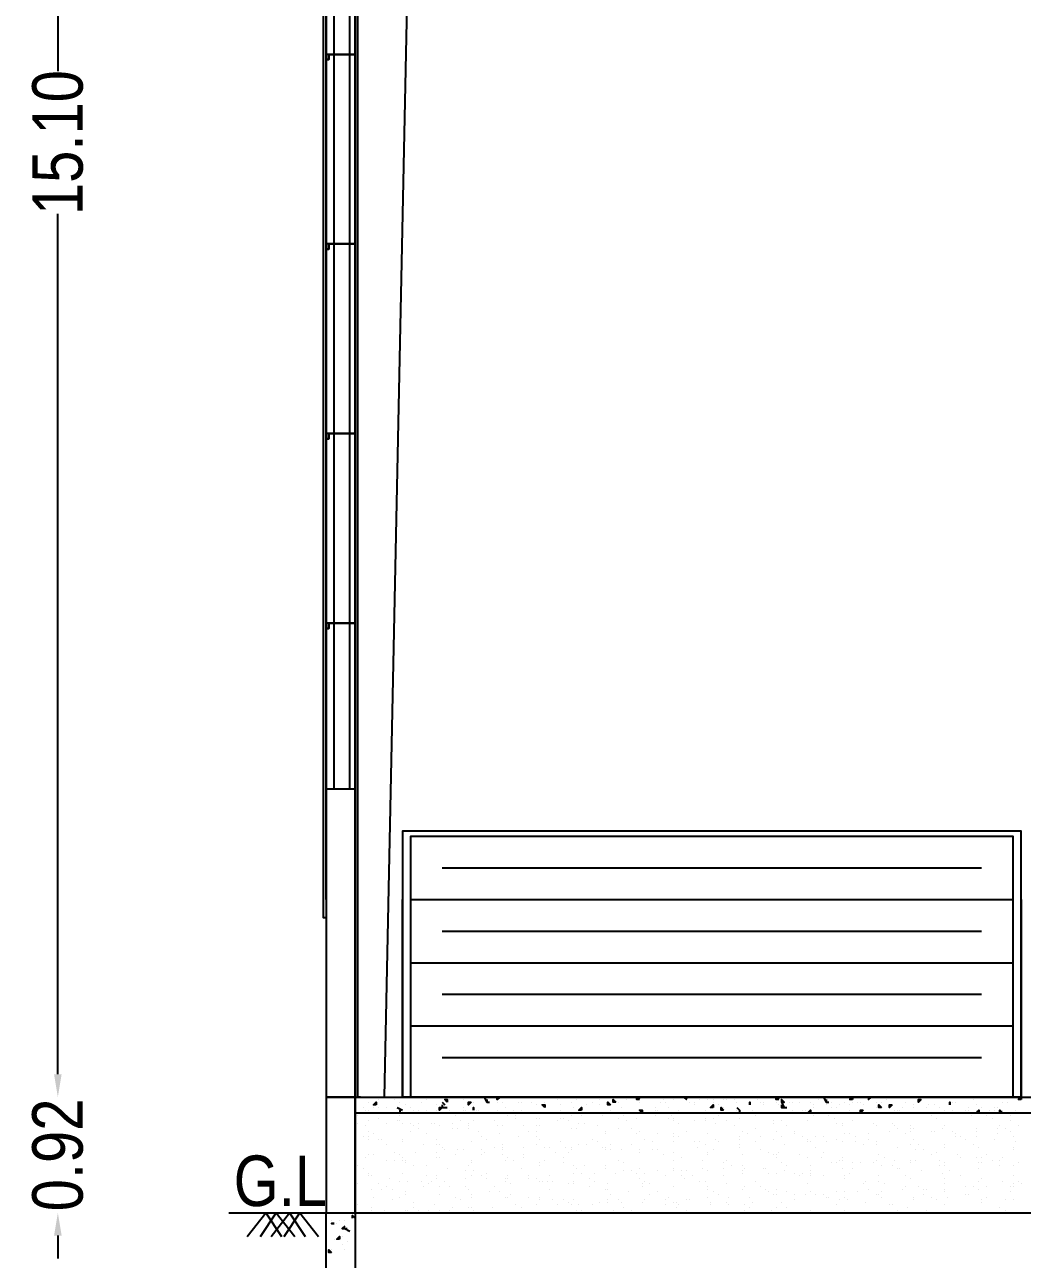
# Model space of a CAD drawing. Header units: metres. Extents: x -941 to 1333, y -28 to 1490.
# Drawn here: x 852.6 to 860.5, y 352.77 to 362.54 of the extents above; entities that cross this region are included whole.
import ezdxf

# ---------------------------------------------------------------- set-up
doc = ezdxf.new("R2010")
doc.units = ezdxf.units.M
doc.layers.add('BLK_1_HT_OF_BLDG', color=5, linetype='Continuous')
doc.layers.add('BLK_1_PLINTH_HEIGHT', color=7, linetype='Continuous')
doc.styles.add('style2A', font='swissc.ttf')
doc.dimstyles.get("Standard").update_dxf_attribs({"dimtxt": 0.4, "dimasz": 0.18, "dimexe": 0.18, "dimexo": 0.0625, "dimgap": 0, "dimtad": 0, "dimzin": 0, "dimdsep": 46, "dimtxsty": 'style2A', "dimcen": 0.09, "dimse1": 1, "dimse2": 1, "dimadec": 0, "dimazin": 0, "dimtfac": 1, "dimtofl": 0, "dimtmove": 0, "dimatfit": 3, "dimfxl": 0, "dimtolj": 1, "dimtzin": 0, "dimarcsym": 0})

# ---------------------------------------------------------------- blocks, each defined once
blk = doc.blocks.new('*D2')
at = {"layer": 'BLK_1_HT_OF_BLDG', "color": 0, "lineweight": -2}
for p, q in [((852.8625, 368.9762), (852.8625, 362.17)), ((852.8625, 354.2356), (852.8625, 361.0417))]:
    blk.add_line(p, q, dxfattribs=at)
at = {"layer": 'BLK_1_HT_OF_BLDG', "color": 0}
for points in [[(852.8325, 368.9762), (852.8925, 368.9762), (852.8625, 369.1562)], [(852.8325, 354.2356), (852.8925, 354.2356), (852.8625, 354.0556)]]:
    blk.add_solid(points, dxfattribs=at)
at = {"layer": 'Defpoints', "color": 0}
for p in [(864.1307, 369.1562), (852.8625, 354.0556), (864.1307, 354.0556)]:
    blk.add_point(p, dxfattribs=at)
at = {"layer": 'BLK_1_HT_OF_BLDG', "color": 0, "insert": (852.8625, 361.6059), "char_height": 0.4, "attachment_point": 5, "rotation": 90, "style": 'style2A'}
blk.add_mtext('\\A1;15.10', dxfattribs=at)
blk = doc.blocks.new('*D3')
at = {"layer": 'BLK_1_PLINTH_HEIGHT', "color": 0, "lineweight": -2}
for p, q in [((852.8625, 354.2356), (852.8625, 354.4156)), ((852.8625, 352.9591), (852.8625, 352.7791))]:
    blk.add_line(p, q, dxfattribs=at)
at = {"layer": 'BLK_1_PLINTH_HEIGHT', "color": 0}
for points in [[(852.8325, 354.2356), (852.8925, 354.2356), (852.8625, 354.0556)], [(852.8325, 352.9591), (852.8925, 352.9591), (852.8625, 353.1391)]]:
    blk.add_solid(points, dxfattribs=at)
at = {"layer": 'Defpoints', "color": 0}
for p in [(852.8625, 354.0556), (854.987, 354.0556), (854.987, 353.1391)]:
    blk.add_point(p, dxfattribs=at)
at = {"layer": 'BLK_1_PLINTH_HEIGHT', "color": 0, "insert": (852.8625, 353.5973), "char_height": 0.4, "attachment_point": 5, "rotation": 90, "style": 'style2A'}
blk.add_mtext('\\A1;0.92', dxfattribs=at)

msp = doc.modelspace()

# ---------------------------------------------------------------- linework, layer by layer
at = {"lineweight": 25}
for points in [[(854.98699, 368.78125), (854.98699, 354.05557), (873.27433, 354.05557), (873.27433, 368.78125)], [(854.98699, 355.4719), (854.96616, 355.4719), (854.96616, 368.15639)], [(854.98699, 355.6177), (854.98699, 368.15639)], [(855.04948, 356.49249), (855.04948, 368.13556)], [(855.17445, 356.49249), (855.17445, 368.13556)], [(855.23693, 354.05557), (855.25776, 354.05557), (855.23693, 354.05557), (855.23693, 368.15639)], [(855.73681, 368.15639), (855.44522, 354.05557)], [(855.00782, 362.30361), (855.2161, 362.30361), (854.98699, 362.30361)], [(854.98699, 362.26196), (855.00782, 362.26196)], [(855.00782, 362.30361), (855.2161, 362.30361)], [(855.00782, 362.26196), (855.00782, 362.26196)], [(855.00782, 362.26196), (855.00782, 362.26196)], [(855.00782, 362.26196), (855.00782, 362.26196)], [(855.00782, 362.26196), (855.00782, 362.26196)], [(855.2161, 362.34527), (855.2161, 362.34527)], [(855.2161, 362.34527), (855.2161, 362.34527)], [(855.2161, 362.34527), (855.2161, 362.34527)], [(855.2161, 362.34527), (855.2161, 362.34527)], [(855.2161, 362.34527), (855.2161, 362.30361)], [(855.2161, 362.34527), (855.2161, 362.34527)], [(855.00782, 360.80397), (855.2161, 360.80397), (854.98699, 360.80397)], [(855.00782, 360.80397), (855.2161, 360.80397)], [(855.2161, 360.84562), (855.2161, 360.84562)], [(855.2161, 360.84562), (855.2161, 360.84562)], [(855.2161, 360.84562), (855.2161, 360.84562)], [(855.2161, 360.84562), (855.2161, 360.84562)], [(855.2161, 360.84562), (855.2161, 360.80397)], [(855.2161, 360.84562), (855.2161, 360.84562)], [(854.98699, 360.76231), (855.00782, 360.76231)], [(855.00782, 360.76231), (855.00782, 360.76231)], [(855.00782, 360.76231), (855.00782, 360.76231)], [(855.00782, 360.76231), (855.00782, 360.76231)], [(855.00782, 360.76231), (855.00782, 360.76231)], [(855.2161, 359.34598), (855.2161, 359.34598)], [(855.2161, 359.34598), (855.2161, 359.34598)], [(855.2161, 359.34598), (855.2161, 359.34598)], [(855.2161, 359.34598), (855.2161, 359.34598)], [(855.2161, 359.34598), (855.2161, 359.30432)], [(855.2161, 359.34598), (855.2161, 359.34598)], [(855.00782, 359.30432), (855.2161, 359.30432), (854.98699, 359.30432)], [(854.98699, 359.26267), (855.00782, 359.26267)], [(855.00782, 359.30432), (855.2161, 359.30432)], [(855.00782, 359.26267), (855.00782, 359.26267)], [(855.00782, 359.26267), (855.00782, 359.26267)], [(855.00782, 359.26267), (855.00782, 359.26267)], [(855.00782, 359.26267), (855.00782, 359.26267)], [(855.00782, 357.80468), (855.2161, 357.80468), (854.98699, 357.80468)], [(854.98699, 357.76302), (855.00782, 357.76302)], [(855.00782, 357.80468), (855.2161, 357.80468)], [(855.00782, 357.76302), (855.00782, 357.76302)], [(855.00782, 357.76302), (855.00782, 357.76302)], [(855.00782, 357.76302), (855.00782, 357.76302)], [(855.00782, 357.76302), (855.00782, 357.76302)], [(855.2161, 357.84634), (855.2161, 357.84634)], [(855.2161, 357.84634), (855.2161, 357.84634)], [(855.2161, 357.84634), (855.2161, 357.84634)], [(855.2161, 357.84634), (855.2161, 357.84634)], [(855.2161, 357.84634), (855.2161, 357.80468)], [(855.2161, 357.84634), (855.2161, 357.84634)], [(854.98699, 356.49249), (855.2161, 356.49249)], [(860.48569, 354.05557), (860.48569, 356.15923), (855.59102, 356.15923), (855.59102, 354.05557)], [(860.4232, 354.11805), (860.4232, 356.11758), (855.6535, 356.11758), (855.6535, 354.11805)], [(855.90344, 355.86764), (860.17326, 355.86764)], [(860.48569, 355.6177), (860.48569, 354.05557), (855.59102, 354.05557), (855.59102, 355.6177)], [(855.6535, 355.6177), (860.4232, 355.6177)], [(860.4232, 355.6177), (860.4232, 355.6177)], [(855.90344, 355.36776), (860.17326, 355.36776)], [(855.6535, 355.11781), (860.4232, 355.11781)], [(855.90344, 354.86787), (860.17326, 354.86787)], [(855.6535, 354.61793), (860.4232, 354.61793)], [(855.6535, 354.51379), (855.6535, 354.05557)], [(860.4232, 354.05557), (860.4232, 354.51379)], [(855.90344, 354.36799), (860.17326, 354.36799)], [(854.98699, 354.05557), (854.98699, 353.13912)], [(855.2161, 354.05557), (855.2161, 353.13912)], [(855.42439, 354.05557), (855.42439, 354.05557)], [(855.44522, 354.05557), (855.44522, 354.05557)], [(856.2367, 354.05557), (856.25752, 354.01391), (856.27835, 354.01391)], [(856.27835, 354.05557), (856.27835, 354.05557)], [(856.48664, 354.05557), (856.50747, 354.05557)], [(856.50747, 354.05557), (856.50747, 354.05557)], [(856.59078, 354.05557), (856.61161, 354.05557)], [(856.59078, 354.05557), (856.59078, 354.05557)], [(856.69492, 354.05557), (856.69492, 354.05557)], [(857.3406, 354.05557), (857.3406, 354.05557)], [(857.44474, 354.05557), (857.44474, 354.05557)], [(857.54889, 354.05557), (857.54889, 354.05557)], [(857.59054, 354.05557), (857.59054, 354.05557)], [(857.81965, 354.05557), (857.81965, 354.05557)], [(858.8819, 354.05557), (858.8819, 354.05557)], [(858.92356, 354.05557), (858.94439, 354.01391), (858.96522, 354.01391)], [(859.27764, 354.05557), (859.27764, 354.03474), (859.29847, 354.05557)], [(859.4651, 354.05557), (859.4651, 354.05557)], [(859.65255, 354.05557), (859.65255, 354.05557)], [(860.06912, 354.05557), (860.06912, 354.05557)], [(860.17326, 354.05557), (860.17326, 354.05557)], [(855.27859, 353.97225), (855.27859, 353.97225)], [(855.32025, 354.01391), (855.32025, 354.01391)], [(855.3619, 353.97225), (855.3619, 353.97225)], [(855.40356, 354.03474), (855.40356, 354.03474)], [(855.40356, 353.97225), (855.40356, 353.97225)], [(855.46605, 353.97225), (855.46605, 353.97225)], [(855.52853, 354.03474), (855.52853, 354.03474)], [(855.54936, 353.97225), (855.59102, 353.95142)], [(855.54936, 353.97225), (855.54936, 353.97225)], [(855.57019, 354.01391), (855.57019, 354.01391)], [(855.57019, 353.97225), (855.57019, 353.97225)], [(855.61184, 353.99308), (855.61184, 353.99308)], [(855.6535, 353.97225), (855.6535, 353.97225)], [(855.73681, 354.01391), (855.73681, 354.01391)], [(855.77847, 354.03474), (855.77847, 354.03474)], [(855.86178, 353.99308), (855.86178, 353.99308)], [(855.90344, 354.01391), (855.92427, 353.99308)], [(855.90344, 353.99308), (855.90344, 353.97225), (855.9451, 353.97225)], [(855.92427, 354.03474), (855.92427, 354.03474)], [(855.9451, 354.01391), (855.9451, 354.01391)], [(855.96593, 354.03474), (855.96593, 354.03474)], [(856.07007, 354.03474), (856.07007, 354.03474)], [(856.07007, 353.97225), (856.07007, 353.97225)], [(856.15338, 354.01391), (856.15338, 354.01391)], [(856.25752, 354.03474), (856.25752, 354.01391)], [(856.34084, 354.01391), (856.34084, 354.01391)], [(856.38249, 354.01391), (856.38249, 354.01391)], [(856.40332, 353.97225), (856.40332, 353.97225)], [(856.50747, 354.01391), (856.50747, 354.01391)], [(856.52829, 354.01391), (856.52829, 354.01391)], [(856.61161, 354.01391), (856.61161, 354.01391)], [(856.65326, 353.99308), (856.65326, 353.99308)], [(856.71575, 354.01391), (856.71575, 354.01391)], [(856.81989, 354.03474), (856.81989, 354.03474)], [(856.84072, 353.99308), (856.84072, 353.99308)], [(856.92403, 354.01391), (856.92403, 354.01391)], [(856.94486, 353.97225), (856.94486, 353.97225)], [(856.96569, 354.03474), (856.96569, 354.03474)], [(857.049, 353.99308), (857.049, 353.99308)], [(857.09066, 354.01391), (857.09066, 354.01391)], [(857.15315, 354.03474), (857.15315, 354.03474)], [(857.15315, 353.99308), (857.15315, 353.99308)], [(857.29894, 354.01391), (857.29894, 354.01391)], [(857.31977, 353.97225), (857.31977, 353.97225)], [(857.36143, 354.03474), (857.36143, 354.03474)], [(857.46557, 354.01391), (857.46557, 354.01391)], [(857.59054, 353.97225), (857.59054, 353.97225)], [(857.6322, 354.01391), (857.6322, 354.01391)], [(857.65303, 354.03474), (857.65303, 354.03474)], [(857.67386, 354.01391), (857.67386, 354.01391)], [(857.69468, 353.97225), (857.69468, 353.97225)], [(857.73634, 354.03474), (857.73634, 354.03474)], [(857.84048, 354.03474), (857.84048, 354.03474)], [(857.86131, 354.01391), (857.86131, 354.01391)], [(857.90297, 354.01391), (857.90297, 354.01391)], [(857.90297, 353.99308), (857.90297, 353.99308)], [(857.94462, 354.03474), (857.94462, 354.03474)], [(858.00711, 354.03474), (858.00711, 354.03474)], [(858.04877, 354.03474), (858.04877, 354.03474)], [(858.04877, 354.01391), (858.04877, 354.01391)], [(858.09042, 353.99308), (858.09042, 353.99308)], [(858.13208, 354.03474), (858.13208, 354.03474)], [(858.13208, 353.97225), (858.13208, 353.97225)], [(858.15291, 354.03474), (858.15291, 354.03474)], [(858.21539, 354.03474), (858.21539, 354.03474)], [(858.23622, 354.01391), (858.23622, 354.01391)], [(858.23622, 354.01391), (858.23622, 354.01391)], [(858.23622, 353.97225), (858.25705, 353.95142), (858.25705, 353.9306)], [(858.34036, 354.01391), (858.34036, 354.01391)], [(858.34036, 353.99308), (858.34036, 353.99308)], [(858.40285, 354.03474), (858.40285, 354.03474)], [(858.42368, 354.01391), (858.42368, 354.01391)], [(858.44451, 354.01391), (858.44451, 354.01391)], [(858.44451, 353.99308), (858.44451, 353.99308)], [(858.54865, 354.03474), (858.54865, 354.03474)], [(858.54865, 354.01391), (858.54865, 354.01391)], [(858.56948, 353.99308), (858.56948, 353.99308)], [(858.59031, 354.01391), (858.61113, 354.01391), (858.59031, 354.03474), (858.59031, 354.01391), (858.61113, 353.97225)], [(858.59031, 353.99308), (858.59031, 353.97225), (858.63196, 353.97225)], [(858.61113, 354.01391), (858.61113, 354.01391)], [(858.65279, 354.01391), (858.65279, 354.01391)], [(858.67362, 354.01391), (858.67362, 354.01391)], [(858.7361, 354.01391), (858.7361, 354.01391)], [(858.81942, 354.01391), (858.81942, 354.01391)], [(858.84025, 353.99308), (858.84025, 353.99308)], [(858.84025, 353.97225), (858.84025, 353.97225)], [(858.8819, 354.03474), (858.8819, 354.03474)], [(858.94439, 354.03474), (858.94439, 354.01391)], [(858.94439, 353.99308), (858.94439, 353.99308)], [(858.98604, 354.01391), (858.98604, 354.01391)], [(858.98604, 353.97225), (858.98604, 353.97225)], [(859.0277, 353.97225), (859.0277, 353.97225)], [(859.04853, 353.99308), (859.04853, 353.99308)], [(859.09019, 354.01391), (859.09019, 354.01391)], [(859.13184, 353.99308), (859.13184, 353.99308)], [(859.15267, 354.01391), (859.15267, 354.01391)], [(859.19433, 354.01391), (859.19433, 354.01391)], [(859.21516, 354.01391), (859.21516, 354.01391)], [(859.23599, 353.99308), (859.23599, 353.99308)], [(859.34013, 354.01391), (859.34013, 354.01391)], [(859.34013, 353.97225), (859.34013, 353.97225)], [(859.38178, 354.01391), (859.38178, 354.01391)], [(859.42344, 354.03474), (859.42344, 354.03474)], [(859.44427, 353.97225), (859.44427, 353.97225)], [(859.54841, 353.97225), (859.54841, 353.97225)], [(859.56924, 354.01391), (859.56924, 354.01391)], [(859.63173, 353.99308), (859.63173, 353.99308)], [(859.63173, 353.97225), (859.63173, 353.97225)], [(859.73587, 353.97225), (859.73587, 353.97225)], [(859.7567, 353.99308), (859.7567, 353.99308)], [(859.7567, 353.99308), (859.7567, 353.99308)], [(859.79835, 353.99308), (859.79835, 353.99308)], [(859.84001, 353.97225), (859.84001, 353.97225)], [(859.92332, 354.01391), (859.92332, 354.01391)], [(859.94415, 354.01391), (859.94415, 354.01391)], [(859.96498, 354.01391), (859.96498, 354.01391)], [(860.06912, 353.97225), (860.06912, 353.97225)], [(860.11078, 354.03474), (860.11078, 354.03474)], [(860.13161, 353.99308), (860.13161, 353.99308)], [(860.17326, 353.97225), (860.17326, 353.97225)], [(860.27741, 353.97225), (860.27741, 353.97225)], [(860.29823, 353.97225), (860.29823, 353.97225)], [(860.33989, 354.01391), (860.33989, 354.01391)], [(860.38155, 354.01391), (860.38155, 354.01391)], [(855.2161, 353.9306), (860.98557, 353.9306)], [(855.23693, 353.90977), (855.23693, 353.90977)], [(855.29942, 353.95142), (855.29942, 353.95142)], [(855.32025, 353.95142), (855.32025, 353.95142)], [(855.32025, 353.86811), (855.32025, 353.86811)], [(855.40356, 353.88894), (855.40356, 353.88894)], [(855.54936, 353.86811), (855.54936, 353.86811)], [(855.57019, 353.95142), (855.57019, 353.9306)], [(855.57019, 353.90977), (855.57019, 353.90977)], [(855.57019, 353.86811), (855.57019, 353.86811)], [(855.67433, 353.95142), (855.67433, 353.95142)], [(855.71599, 353.95142), (855.71599, 353.95142)], [(855.77847, 353.95142), (855.77847, 353.95142)], [(855.86178, 353.95142), (855.86178, 353.95142)], [(855.96593, 353.95142), (855.96593, 353.95142)], [(856.00758, 353.90977), (856.00758, 353.90977)], [(856.04924, 353.86811), (856.04924, 353.86811)], [(856.07007, 353.95142), (856.07007, 353.95142)], [(856.0909, 353.95142), (856.0909, 353.95142)], [(856.0909, 353.95142), (856.0909, 353.95142)], [(856.15338, 353.95142), (856.15338, 353.95142)], [(856.15338, 353.86811), (856.15338, 353.86811)], [(856.17421, 353.95142), (856.17421, 353.95142)], [(856.19504, 353.95142), (856.19504, 353.95142)], [(856.27835, 353.9306), (856.27835, 353.9306)], [(856.32001, 353.86811), (856.32001, 353.86811)], [(856.34084, 353.95142), (856.34084, 353.95142)], [(856.34084, 353.9306), (856.34084, 353.9306)], [(856.42415, 353.90977), (856.42415, 353.90977)], [(856.46581, 353.95142), (856.46581, 353.95142)], [(856.48664, 353.90977), (856.48664, 353.90977)], [(856.48664, 353.88894), (856.48664, 353.88894)], [(856.52829, 353.95142), (856.52829, 353.95142)], [(856.65326, 353.88894), (856.65326, 353.88894)], [(856.67409, 353.88894), (856.67409, 353.88894)], [(856.81989, 353.86811), (856.81989, 353.86811)], [(856.84072, 353.95142), (856.84072, 353.95142)], [(856.84072, 353.88894), (856.84072, 353.88894)], [(856.86155, 353.88894), (856.86155, 353.88894)], [(856.9032, 353.86811), (856.9032, 353.86811)], [(856.92403, 353.90977), (856.92403, 353.90977)], [(857.00735, 353.90977), (857.00735, 353.90977)], [(857.17397, 353.90977), (857.17397, 353.90977)], [(857.1948, 353.9306), (857.1948, 353.9306)], [(857.23646, 353.95142), (857.23646, 353.95142)], [(857.23646, 353.9306), (857.23646, 353.9306)], [(857.29894, 353.88894), (857.29894, 353.88894)], [(857.3406, 353.90977), (857.3406, 353.90977)], [(857.36143, 353.86811), (857.36143, 353.86811)], [(857.42391, 353.9306), (857.42391, 353.9306)], [(857.44474, 353.9306), (857.44474, 353.9306)], [(857.44474, 353.88894), (857.44474, 353.88894)], [(857.4864, 353.95142), (857.4864, 353.95142)], [(857.50723, 353.9306), (857.50723, 353.9306)], [(857.59054, 353.95142), (857.59054, 353.95142)], [(857.59054, 353.90977), (857.59054, 353.90977)], [(857.61137, 353.95142), (857.61137, 353.95142)], [(857.69468, 353.9306), (857.69468, 353.9306)], [(857.69468, 353.88894), (857.69468, 353.88894)], [(857.71551, 353.90977), (857.71551, 353.90977)], [(857.73634, 353.88894), (857.73634, 353.88894)], [(857.73634, 353.86811), (857.73634, 353.86811)], [(857.778, 353.95142), (857.778, 353.95142)], [(857.90297, 353.86811), (857.90297, 353.86811)], [(857.98628, 353.95142), (857.98628, 353.95142)], [(857.98628, 353.88894), (857.98628, 353.88894)], [(857.98628, 353.86811), (857.98628, 353.86811)], [(858.04877, 353.88894), (858.04877, 353.88894)], [(858.09042, 353.90977), (858.09042, 353.90977)], [(858.15291, 353.86811), (858.15291, 353.86811)], [(858.23622, 353.95142), (858.23622, 353.95142)], [(858.25705, 353.95142), (858.25705, 353.95142)], [(858.25705, 353.88894), (858.25705, 353.88894)], [(858.36119, 353.95142), (858.36119, 353.95142)], [(858.38202, 353.90977), (858.38202, 353.90977)], [(858.52782, 353.86811), (858.52782, 353.86811)], [(858.59031, 353.86811), (858.59031, 353.86811)], [(858.67362, 353.95142), (858.67362, 353.95142)], [(858.67362, 353.9306), (858.67362, 353.9306)], [(858.71528, 353.9306), (858.71528, 353.9306)], [(858.75693, 353.95142), (858.75693, 353.95142)], [(858.77776, 353.95142), (858.77776, 353.95142)], [(858.79859, 353.9306), (858.81942, 353.95142), (858.81942, 353.9306)], [(858.79859, 353.9306), (858.79859, 353.9306)], [(858.79859, 353.86811), (858.79859, 353.86811)], [(858.84025, 353.90977), (858.84025, 353.90977)], [(858.92356, 353.9306), (858.92356, 353.9306)], [(858.96522, 353.90977), (858.96522, 353.90977)], [(859.00687, 353.88894), (859.00687, 353.88894)], [(859.06936, 353.9306), (859.06936, 353.9306)], [(859.13184, 353.95142), (859.13184, 353.95142)], [(859.15267, 353.86811), (859.15267, 353.86811)], [(859.36096, 353.9306), (859.36096, 353.9306)], [(859.48593, 353.95142), (859.48593, 353.95142)], [(859.50675, 353.95142), (859.50675, 353.95142)], [(859.52758, 353.95142), (859.52758, 353.95142)], [(859.77752, 353.90977), (859.77752, 353.90977)], [(859.81918, 353.88894), (859.81918, 353.88894)], [(859.86084, 353.9306), (859.86084, 353.9306)], [(859.88167, 353.95142), (859.88167, 353.95142)], [(859.92332, 353.9306), (859.92332, 353.9306)], [(859.94415, 353.95142), (859.94415, 353.95142)], [(860.04829, 353.95142), (860.04829, 353.95142)], [(860.06912, 353.95142), (860.06912, 353.95142)], [(860.08995, 353.90977), (860.08995, 353.90977)], [(860.13161, 353.9306), (860.15244, 353.95142), (860.15244, 353.9306)], [(860.13161, 353.95142), (860.13161, 353.95142)], [(860.21492, 353.90977), (860.21492, 353.90977)], [(860.23575, 353.95142), (860.23575, 353.95142)], [(860.25658, 353.88894), (860.25658, 353.88894)], [(860.27741, 353.95142), (860.27741, 353.95142)], [(860.31906, 353.9306), (860.31906, 353.95142), (860.33989, 353.9306)], [(860.33989, 353.95142), (860.33989, 353.95142)], [(860.40238, 353.9306), (860.40238, 353.9306)], [(860.40238, 353.90977), (860.40238, 353.90977)], [(860.40238, 353.86811), (860.40238, 353.86811)], [(860.44403, 353.95142), (860.44403, 353.95142)], [(855.23693, 353.84728), (855.23693, 353.84728)], [(855.29942, 353.82645), (855.29942, 353.82645)], [(855.32025, 353.7848), (855.32025, 353.7848)], [(855.3619, 353.76397), (855.3619, 353.76397)], [(855.46605, 353.84728), (855.46605, 353.84728)], [(855.59102, 353.84728), (855.59102, 353.84728)], [(855.6535, 353.84728), (855.6535, 353.84728)], [(855.6535, 353.7848), (855.6535, 353.7848)], [(855.67433, 353.82645), (855.67433, 353.82645)], [(855.71599, 353.84728), (855.71599, 353.84728)], [(855.71599, 353.80563), (855.71599, 353.80563)], [(855.77847, 353.76397), (855.77847, 353.76397)], [(855.82013, 353.84728), (855.82013, 353.84728)], [(855.84096, 353.84728), (855.84096, 353.84728)], [(855.88261, 353.82645), (855.88261, 353.82645)], [(855.98676, 353.84728), (855.98676, 353.84728)], [(855.98676, 353.80563), (855.98676, 353.80563)], [(856.02841, 353.80563), (856.02841, 353.80563)], [(856.11173, 353.84728), (856.11173, 353.84728)], [(856.11173, 353.82645), (856.11173, 353.82645)], [(856.11173, 353.80563), (856.11173, 353.80563)], [(856.19504, 353.7848), (856.19504, 353.7848)], [(856.34084, 353.82645), (856.34084, 353.82645)], [(856.36167, 353.76397), (856.36167, 353.76397)], [(856.38249, 353.82645), (856.38249, 353.82645)], [(856.54912, 353.82645), (856.54912, 353.82645)], [(856.59078, 353.7848), (856.59078, 353.7848)], [(856.65326, 353.82645), (856.65326, 353.82645)], [(856.65326, 353.7848), (856.65326, 353.7848)], [(856.67409, 353.82645), (856.67409, 353.82645)], [(856.92403, 353.80563), (856.92403, 353.80563)], [(856.96569, 353.80563), (856.96569, 353.80563)], [(856.98652, 353.84728), (856.98652, 353.84728)], [(857.02818, 353.84728), (857.02818, 353.84728)], [(857.13232, 353.82645), (857.13232, 353.82645)], [(857.1948, 353.7848), (857.1948, 353.7848)], [(857.1948, 353.76397), (857.1948, 353.76397)], [(857.29894, 353.80563), (857.29894, 353.80563)], [(857.40309, 353.80563), (857.40309, 353.80563)], [(857.44474, 353.76397), (857.44474, 353.76397)], [(857.46557, 353.7848), (857.46557, 353.7848)], [(857.46557, 353.7848), (857.46557, 353.7848)], [(857.61137, 353.76397), (857.61137, 353.76397)], [(857.73634, 353.76397), (857.73634, 353.76397)], [(857.778, 353.84728), (857.778, 353.84728)], [(857.84048, 353.7848), (857.84048, 353.7848)], [(858.00711, 353.76397), (858.00711, 353.76397)], [(858.0696, 353.84728), (858.0696, 353.84728)], [(858.21539, 353.82645), (858.21539, 353.82645)], [(858.27788, 353.7848), (858.27788, 353.7848)], [(858.31954, 353.76397), (858.31954, 353.76397)], [(858.38202, 353.80563), (858.38202, 353.80563)], [(858.52782, 353.84728), (858.52782, 353.84728)], [(858.54865, 353.7848), (858.54865, 353.7848)], [(858.63196, 353.82645), (858.63196, 353.82645)], [(858.69445, 353.7848), (858.69445, 353.7848)], [(858.69445, 353.76397), (858.69445, 353.76397)], [(859.0277, 353.84728), (859.0277, 353.84728)], [(859.06936, 353.84728), (859.06936, 353.84728)], [(859.06936, 353.82645), (859.06936, 353.82645)], [(859.09019, 353.76397), (859.09019, 353.76397)], [(859.13184, 353.76397), (859.13184, 353.76397)], [(859.27764, 353.76397), (859.27764, 353.76397)], [(859.3193, 353.84728), (859.3193, 353.84728)], [(859.34013, 353.82645), (859.34013, 353.82645)], [(859.44427, 353.7848), (859.44427, 353.7848)], [(859.4651, 353.84728), (859.4651, 353.84728)], [(859.48593, 353.82645), (859.48593, 353.82645)], [(859.50675, 353.80563), (859.50675, 353.80563)], [(859.56924, 353.76397), (859.56924, 353.76397)], [(859.6109, 353.82645), (859.6109, 353.82645)], [(859.6109, 353.80563), (859.6109, 353.80563)], [(859.6109, 353.7848), (859.6109, 353.7848)], [(859.63173, 353.80563), (859.63173, 353.80563)], [(859.77752, 353.7848), (859.77752, 353.7848)], [(859.79835, 353.7848), (859.79835, 353.7848)], [(859.86084, 353.80563), (859.86084, 353.80563)], [(859.88167, 353.82645), (859.88167, 353.82645)], [(859.94415, 353.7848), (859.94415, 353.7848)], [(859.96498, 353.76397), (859.96498, 353.76397)], [(860.13161, 353.80563), (860.13161, 353.80563)], [(860.13161, 353.80563), (860.13161, 353.80563)], [(860.13161, 353.7848), (860.13161, 353.7848)], [(860.29823, 353.80563), (860.29823, 353.80563)], [(860.29823, 353.76397), (860.29823, 353.76397)], [(860.31906, 353.82645), (860.31906, 353.82645)], [(860.36072, 353.80563), (860.36072, 353.80563)], [(860.40238, 353.7848), (860.40238, 353.7848)], [(860.46486, 353.82645), (860.46486, 353.82645)], [(855.27859, 353.74314), (855.27859, 353.74314)], [(855.32025, 353.74314), (855.32025, 353.74314)], [(855.32025, 353.72231), (855.32025, 353.72231)], [(855.40356, 353.72231), (855.40356, 353.72231)], [(855.42439, 353.72231), (855.42439, 353.72231)], [(855.46605, 353.68066), (855.46605, 353.68066)], [(855.59102, 353.72231), (855.59102, 353.72231)], [(855.59102, 353.70148), (855.59102, 353.70148)], [(855.75764, 353.68066), (855.75764, 353.68066)], [(855.86178, 353.72231), (855.86178, 353.72231)], [(855.86178, 353.68066), (855.86178, 353.68066)], [(855.88261, 353.68066), (855.88261, 353.68066)], [(856.13255, 353.70148), (856.13255, 353.70148)], [(856.21587, 353.74314), (856.21587, 353.74314)], [(856.25752, 353.72231), (856.25752, 353.72231)], [(856.38249, 353.68066), (856.38249, 353.68066)], [(856.50747, 353.74314), (856.50747, 353.74314)], [(856.65326, 353.74314), (856.65326, 353.74314)], [(856.65326, 353.68066), (856.65326, 353.68066)], [(856.67409, 353.72231), (856.67409, 353.72231)], [(856.84072, 353.70148), (856.84072, 353.70148)], [(856.98652, 353.68066), (856.98652, 353.68066)], [(857.049, 353.68066), (857.049, 353.68066)], [(857.09066, 353.72231), (857.09066, 353.72231)], [(857.13232, 353.70148), (857.13232, 353.70148)], [(857.23646, 353.68066), (857.23646, 353.68066)], [(857.40309, 353.68066), (857.40309, 353.68066)], [(857.50723, 353.72231), (857.50723, 353.72231)], [(857.56971, 353.70148), (857.56971, 353.70148)], [(857.73634, 353.74314), (857.73634, 353.74314)], [(857.73634, 353.70148), (857.73634, 353.70148)], [(857.778, 353.74314), (857.778, 353.74314)], [(857.90297, 353.70148), (857.90297, 353.70148)], [(857.94462, 353.70148), (857.94462, 353.70148)], [(857.94462, 353.70148), (857.94462, 353.70148)], [(857.98628, 353.68066), (857.98628, 353.68066)], [(858.0696, 353.72231), (858.0696, 353.72231)], [(858.09042, 353.70148), (858.09042, 353.70148)], [(858.25705, 353.74314), (858.25705, 353.74314)], [(858.25705, 353.72231), (858.25705, 353.72231)], [(858.25705, 353.72231), (858.25705, 353.72231)], [(858.25705, 353.68066), (858.25705, 353.68066)], [(858.38202, 353.70148), (858.38202, 353.70148)], [(858.42368, 353.74314), (858.42368, 353.74314)], [(858.52782, 353.72231), (858.52782, 353.72231)], [(858.59031, 353.74314), (858.59031, 353.74314)], [(858.61113, 353.68066), (858.61113, 353.68066)], [(858.75693, 353.74314), (858.75693, 353.74314)], [(858.79859, 353.72231), (858.79859, 353.72231)], [(858.79859, 353.70148), (858.79859, 353.70148)], [(858.81942, 353.70148), (858.81942, 353.70148)], [(858.86107, 353.74314), (858.86107, 353.74314)], [(858.92356, 353.74314), (858.92356, 353.74314)], [(858.94439, 353.70148), (858.94439, 353.70148)], [(859.0277, 353.72231), (859.0277, 353.72231)], [(859.06936, 353.70148), (859.06936, 353.70148)], [(859.1735, 353.74314), (859.1735, 353.74314)], [(859.1735, 353.70148), (859.1735, 353.70148)], [(859.23599, 353.68066), (859.23599, 353.68066)], [(859.27764, 353.72231), (859.27764, 353.72231)], [(859.34013, 353.70148), (859.34013, 353.70148)], [(859.34013, 353.68066), (859.34013, 353.68066)], [(859.34013, 353.68066), (859.34013, 353.68066)], [(859.6109, 353.68066), (859.6109, 353.68066)], [(859.63173, 353.72231), (859.63173, 353.72231)], [(859.67338, 353.68066), (859.67338, 353.68066)], [(859.88167, 353.68066), (859.88167, 353.68066)], [(859.96498, 353.74314), (859.96498, 353.74314)], [(860.00664, 353.74314), (860.00664, 353.74314)], [(860.04829, 353.72231), (860.04829, 353.72231)], [(860.11078, 353.68066), (860.11078, 353.68066)], [(860.13161, 353.74314), (860.13161, 353.74314)], [(860.27741, 353.72231), (860.27741, 353.72231)], [(860.4232, 353.74314), (860.4232, 353.74314)], [(860.44403, 353.70148), (860.44403, 353.70148)], [(855.29942, 353.57651), (855.29942, 353.57651)], [(855.32025, 353.59734), (855.32025, 353.59734)], [(855.3619, 353.59734), (855.3619, 353.59734)], [(855.52853, 353.61817), (855.52853, 353.61817)], [(855.57019, 353.59734), (855.57019, 353.59734)], [(855.59102, 353.57651), (855.59102, 353.57651)], [(855.69516, 353.61817), (855.69516, 353.61817)], [(855.86178, 353.61817), (855.86178, 353.61817)], [(855.86178, 353.57651), (855.86178, 353.57651)], [(855.88261, 353.57651), (855.88261, 353.57651)], [(855.90344, 353.65983), (855.90344, 353.65983)], [(855.92427, 353.639), (855.92427, 353.639)], [(856.00758, 353.59734), (856.00758, 353.59734)], [(856.02841, 353.639), (856.02841, 353.639)], [(856.07007, 353.639), (856.07007, 353.639)], [(856.21587, 353.639), (856.21587, 353.639)], [(856.21587, 353.59734), (856.21587, 353.59734)], [(856.2367, 353.61817), (856.2367, 353.61817)], [(856.32001, 353.65983), (856.32001, 353.65983)], [(856.38249, 353.65983), (856.38249, 353.65983)], [(856.38249, 353.639), (856.38249, 353.639)], [(856.38249, 353.59734), (856.38249, 353.59734)], [(856.42415, 353.57651), (856.42415, 353.57651)], [(856.54912, 353.65983), (856.54912, 353.65983)], [(856.54912, 353.59734), (856.54912, 353.59734)], [(856.54912, 353.57651), (856.54912, 353.57651)], [(856.71575, 353.65983), (856.71575, 353.65983)], [(856.75741, 353.65983), (856.75741, 353.65983)], [(856.79906, 353.61817), (856.79906, 353.61817)], [(856.86155, 353.57651), (856.86155, 353.57651)], [(856.88238, 353.65983), (856.88238, 353.65983)], [(856.9032, 353.61817), (856.9032, 353.61817)], [(856.92403, 353.65983), (856.92403, 353.65983)], [(856.92403, 353.639), (856.92403, 353.639)], [(857.17397, 353.65983), (857.17397, 353.65983)], [(857.1948, 353.65983), (857.1948, 353.65983)], [(857.1948, 353.639), (857.1948, 353.639)], [(857.23646, 353.639), (857.23646, 353.639)], [(857.31977, 353.639), (857.31977, 353.639)], [(857.46557, 353.639), (857.46557, 353.639)], [(857.46557, 353.61817), (857.46557, 353.61817)], [(857.46557, 353.61817), (857.46557, 353.61817)], [(857.56971, 353.639), (857.56971, 353.639)], [(857.61137, 353.639), (857.61137, 353.639)], [(857.65303, 353.59734), (857.65303, 353.59734)], [(857.65303, 353.59734), (857.65303, 353.59734)], [(857.73634, 353.61817), (857.73634, 353.61817)], [(857.79883, 353.57651), (857.79883, 353.57651)], [(857.9238, 353.65983), (857.9238, 353.65983)], [(858.00711, 353.61817), (858.00711, 353.61817)], [(858.00711, 353.59734), (858.00711, 353.59734)], [(858.04877, 353.639), (858.04877, 353.639)], [(858.25705, 353.65983), (858.25705, 353.65983)], [(858.27788, 353.59734), (858.27788, 353.59734)], [(858.42368, 353.639), (858.42368, 353.639)], [(858.48616, 353.61817), (858.48616, 353.61817)], [(858.52782, 353.59734), (858.52782, 353.59734)], [(858.54865, 353.59734), (858.54865, 353.59734)], [(858.54865, 353.57651), (858.54865, 353.57651)], [(858.56948, 353.61817), (858.56948, 353.61817)], [(858.7361, 353.59734), (858.7361, 353.59734)], [(858.79859, 353.57651), (858.79859, 353.57651)], [(858.86107, 353.65983), (858.86107, 353.65983)], [(858.90273, 353.57651), (858.90273, 353.57651)], [(858.92356, 353.61817), (858.92356, 353.61817)], [(859.06936, 353.57651), (859.06936, 353.57651)], [(859.36096, 353.59734), (859.36096, 353.59734)], [(859.40261, 353.57651), (859.40261, 353.57651)], [(859.50675, 353.65983), (859.50675, 353.65983)], [(859.65255, 353.639), (859.65255, 353.639)], [(859.71504, 353.639), (859.71504, 353.639)], [(859.77752, 353.59734), (859.77752, 353.59734)], [(859.81918, 353.61817), (859.81918, 353.61817)], [(859.88167, 353.65983), (859.88167, 353.65983)], [(859.98581, 353.59734), (859.98581, 353.59734)], [(860.00664, 353.57651), (860.00664, 353.57651)], [(860.13161, 353.57651), (860.13161, 353.57651)], [(860.15244, 353.65983), (860.15244, 353.65983)], [(860.17326, 353.57651), (860.17326, 353.57651)], [(860.21492, 353.59734), (860.21492, 353.59734)], [(860.33989, 353.57651), (860.33989, 353.57651)], [(860.4232, 353.65983), (860.4232, 353.65983)], [(860.4232, 353.639), (860.4232, 353.639)], [(855.23693, 353.51403), (855.23693, 353.51403)], [(855.27859, 353.4932), (855.27859, 353.4932)], [(855.46605, 353.55568), (855.46605, 353.55568)], [(855.52853, 353.55568), (855.52853, 353.55568)], [(855.59102, 353.55568), (855.59102, 353.55568)], [(855.61184, 353.55568), (855.61184, 353.55568)], [(855.61184, 353.53486), (855.61184, 353.53486)], [(855.67433, 353.51403), (855.67433, 353.51403)], [(855.77847, 353.51403), (855.77847, 353.51403)], [(855.9451, 353.4932), (855.9451, 353.4932)], [(856.0909, 353.47237), (856.0909, 353.47237)], [(856.11173, 353.51403), (856.11173, 353.51403)], [(856.13255, 353.55568), (856.13255, 353.55568)], [(856.13255, 353.53486), (856.13255, 353.53486)], [(856.15338, 353.47237), (856.15338, 353.47237)], [(856.40332, 353.55568), (856.40332, 353.55568)], [(856.46581, 353.55568), (856.46581, 353.55568)], [(856.52829, 353.4932), (856.52829, 353.4932)], [(856.67409, 353.53486), (856.67409, 353.53486)], [(856.67409, 353.51403), (856.67409, 353.51403)], [(856.71575, 353.55568), (856.71575, 353.55568)], [(856.86155, 353.53486), (856.86155, 353.53486)], [(856.94486, 353.51403), (856.94486, 353.51403)], [(856.96569, 353.4932), (856.96569, 353.4932)], [(857.02818, 353.51403), (857.02818, 353.51403)], [(857.1948, 353.51403), (857.1948, 353.51403)], [(857.1948, 353.4932), (857.1948, 353.4932)], [(857.1948, 353.4932), (857.1948, 353.4932)], [(857.29894, 353.55568), (857.29894, 353.55568)], [(857.3406, 353.53486), (857.3406, 353.53486)], [(857.3406, 353.47237), (857.3406, 353.47237)], [(857.40309, 353.47237), (857.40309, 353.47237)], [(857.46557, 353.4932), (857.46557, 353.4932)], [(857.61137, 353.47237), (857.61137, 353.47237)], [(857.73634, 353.55568), (857.73634, 353.55568)], [(857.73634, 353.4932), (857.73634, 353.4932)], [(857.73634, 353.47237), (857.73634, 353.47237)], [(857.79883, 353.47237), (857.79883, 353.47237)], [(857.84048, 353.47237), (857.84048, 353.47237)], [(857.96545, 353.55568), (857.96545, 353.55568)], [(857.96545, 353.4932), (857.96545, 353.4932)], [(858.00711, 353.47237), (858.00711, 353.47237)], [(858.13208, 353.53486), (858.13208, 353.53486)], [(858.13208, 353.4932), (858.13208, 353.4932)], [(858.15291, 353.55568), (858.15291, 353.55568)], [(858.19457, 353.51403), (858.19457, 353.51403)], [(858.27788, 353.51403), (858.27788, 353.51403)], [(858.27788, 353.47237), (858.27788, 353.47237)], [(858.27788, 353.47237), (858.27788, 353.47237)], [(858.29871, 353.4932), (858.29871, 353.4932)], [(858.44451, 353.4932), (858.44451, 353.4932)], [(858.46533, 353.4932), (858.46533, 353.4932)], [(858.59031, 353.53486), (858.59031, 353.53486)], [(858.61113, 353.47237), (858.61113, 353.47237)], [(858.63196, 353.51403), (858.63196, 353.51403)], [(858.81942, 353.51403), (858.81942, 353.51403)], [(858.81942, 353.47237), (858.81942, 353.47237)], [(858.98604, 353.53486), (858.98604, 353.53486)], [(859.0277, 353.53486), (859.0277, 353.53486)], [(859.04853, 353.55568), (859.04853, 353.55568)], [(859.06936, 353.55568), (859.06936, 353.55568)], [(859.06936, 353.4932), (859.06936, 353.4932)], [(859.15267, 353.53486), (859.15267, 353.53486)], [(859.15267, 353.4932), (859.15267, 353.4932)], [(859.21516, 353.53486), (859.21516, 353.53486)], [(859.3193, 353.53486), (859.3193, 353.53486)], [(859.34013, 353.55568), (859.34013, 353.55568)], [(859.38178, 353.51403), (859.38178, 353.51403)], [(859.4651, 353.51403), (859.4651, 353.51403)], [(859.48593, 353.55568), (859.48593, 353.55568)], [(859.50675, 353.4932), (859.50675, 353.4932)], [(859.52758, 353.4932), (859.52758, 353.4932)], [(859.6109, 353.55568), (859.6109, 353.55568)], [(859.6109, 353.53486), (859.6109, 353.53486)], [(859.65255, 353.55568), (859.65255, 353.55568)], [(859.69421, 353.47237), (859.69421, 353.47237)], [(859.84001, 353.55568), (859.84001, 353.55568)], [(859.84001, 353.51403), (859.84001, 353.51403)], [(859.88167, 353.53486), (859.88167, 353.53486)], [(859.88167, 353.51403), (859.88167, 353.51403)], [(859.92332, 353.47237), (859.92332, 353.47237)], [(860.15244, 353.53486), (860.15244, 353.53486)], [(860.15244, 353.4932), (860.15244, 353.4932)], [(860.17326, 353.53486), (860.17326, 353.53486)], [(860.25658, 353.55568), (860.25658, 353.55568)], [(860.31906, 353.55568), (860.31906, 353.55568)], [(860.31906, 353.51403), (860.31906, 353.51403)], [(860.4232, 353.51403), (860.4232, 353.51403)], [(860.46486, 353.53486), (860.46486, 353.53486)], [(855.23693, 353.36823), (855.23693, 353.36823)], [(855.32025, 353.45154), (855.32025, 353.45154)], [(855.32025, 353.43071), (855.32025, 353.43071)], [(855.32025, 353.43071), (855.32025, 353.43071)], [(855.34107, 353.43071), (855.34107, 353.43071)], [(855.40356, 353.36823), (855.40356, 353.36823)], [(855.48687, 353.40989), (855.48687, 353.40989)], [(855.57019, 353.38906), (855.57019, 353.38906)], [(855.59102, 353.45154), (855.59102, 353.45154)], [(855.63267, 353.38906), (855.63267, 353.38906)], [(855.73681, 353.38906), (855.73681, 353.38906)], [(855.77847, 353.43071), (855.77847, 353.43071)], [(855.7993, 353.36823), (855.7993, 353.36823)], [(855.82013, 353.38906), (855.82013, 353.38906)], [(855.86178, 353.43071), (855.86178, 353.43071)], [(855.86178, 353.40989), (855.86178, 353.40989)], [(855.92427, 353.38906), (855.92427, 353.38906)], [(856.0909, 353.40989), (856.0909, 353.40989)], [(856.13255, 353.43071), (856.13255, 353.43071)], [(856.21587, 353.43071), (856.21587, 353.43071)], [(856.25752, 353.45154), (856.25752, 353.45154)], [(856.25752, 353.40989), (856.25752, 353.40989)], [(856.40332, 353.40989), (856.40332, 353.40989)], [(856.40332, 353.38906), (856.40332, 353.38906)], [(856.42415, 353.43071), (856.42415, 353.43071)], [(856.42415, 353.40989), (856.42415, 353.40989)], [(856.44498, 353.36823), (856.44498, 353.36823)], [(856.59078, 353.43071), (856.59078, 353.43071)], [(856.59078, 353.40989), (856.59078, 353.40989)], [(856.65326, 353.40989), (856.65326, 353.40989)], [(856.67409, 353.38906), (856.67409, 353.38906)], [(856.69492, 353.38906), (856.69492, 353.38906)], [(856.73658, 353.38906), (856.73658, 353.38906)], [(856.75741, 353.43071), (856.75741, 353.43071)], [(856.77823, 353.38906), (856.77823, 353.38906)], [(856.9032, 353.36823), (856.9032, 353.36823)], [(856.94486, 353.45154), (856.94486, 353.45154)], [(856.94486, 353.38906), (856.94486, 353.38906)], [(856.94486, 353.36823), (856.94486, 353.36823)], [(857.00735, 353.45154), (857.00735, 353.45154)], [(857.06983, 353.40989), (857.06983, 353.40989)], [(857.11149, 353.45154), (857.11149, 353.45154)], [(857.11149, 353.38906), (857.11149, 353.38906)], [(857.21563, 353.36823), (857.21563, 353.36823)], [(857.27812, 353.45154), (857.27812, 353.45154)], [(857.44474, 353.45154), (857.44474, 353.45154)], [(857.46557, 353.40989), (857.46557, 353.40989)], [(857.4864, 353.36823), (857.4864, 353.36823)], [(857.50723, 353.45154), (857.50723, 353.45154)], [(857.50723, 353.38906), (857.50723, 353.38906)], [(857.54889, 353.36823), (857.54889, 353.36823)], [(857.67386, 353.43071), (857.67386, 353.43071)], [(857.79883, 353.43071), (857.79883, 353.43071)], [(857.81965, 353.40989), (857.81965, 353.40989)], [(857.88214, 353.43071), (857.88214, 353.43071)], [(857.94462, 353.38906), (857.94462, 353.38906)], [(857.98628, 353.38906), (857.98628, 353.38906)], [(858.13208, 353.43071), (858.13208, 353.43071)], [(858.15291, 353.36823), (858.15291, 353.36823)], [(858.27788, 353.45154), (858.27788, 353.45154)], [(858.38202, 353.38906), (858.38202, 353.38906)], [(858.48616, 353.45154), (858.48616, 353.45154)], [(858.54865, 353.45154), (858.54865, 353.45154)], [(858.69445, 353.45154), (858.69445, 353.45154)], [(858.7361, 353.43071), (858.7361, 353.43071)], [(858.75693, 353.45154), (858.75693, 353.45154)], [(858.79859, 353.36823), (858.79859, 353.36823)], [(858.81942, 353.45154), (858.81942, 353.45154)], [(858.81942, 353.43071), (858.81942, 353.43071)], [(858.92356, 353.43071), (858.92356, 353.43071)], [(859.09019, 353.43071), (859.09019, 353.43071)], [(859.09019, 353.40989), (859.09019, 353.40989)], [(859.13184, 353.45154), (859.13184, 353.45154)], [(859.23599, 353.36823), (859.23599, 353.36823)], [(859.25681, 353.38906), (859.25681, 353.38906)], [(859.36096, 353.43071), (859.36096, 353.43071)], [(859.36096, 353.38906), (859.36096, 353.38906)], [(859.40261, 353.36823), (859.40261, 353.36823)], [(859.56924, 353.43071), (859.56924, 353.43071)], [(859.6109, 353.40989), (859.6109, 353.40989)], [(859.6109, 353.40989), (859.6109, 353.40989)], [(859.86084, 353.45154), (859.86084, 353.45154)], [(859.88167, 353.40989), (859.88167, 353.40989)], [(859.88167, 353.36823), (859.88167, 353.36823)], [(860.00664, 353.43071), (860.00664, 353.43071)], [(860.00664, 353.43071), (860.00664, 353.43071)], [(860.15244, 353.38906), (860.15244, 353.38906)], [(860.17326, 353.40989), (860.17326, 353.40989)], [(860.33989, 353.38906), (860.33989, 353.38906)], [(860.4232, 353.43071), (860.4232, 353.43071)], [(860.4232, 353.36823), (860.4232, 353.36823)], [(860.46486, 353.38906), (860.46486, 353.38906)], [(860.48569, 353.36823), (860.48569, 353.36823)], [(855.34107, 353.32657), (855.34107, 353.32657)], [(855.42439, 353.32657), (855.42439, 353.32657)], [(855.46605, 353.3474), (855.46605, 353.3474)], [(855.5077, 353.32657), (855.5077, 353.32657)], [(855.61184, 353.30574), (855.61184, 353.30574)], [(855.61184, 353.28492), (855.61184, 353.28492)], [(855.75764, 353.3474), (855.75764, 353.3474)], [(855.88261, 353.3474), (855.88261, 353.3474)], [(855.88261, 353.28492), (855.88261, 353.28492)], [(855.96593, 353.3474), (855.96593, 353.3474)], [(856.0909, 353.3474), (856.0909, 353.3474)], [(856.11173, 353.32657), (856.11173, 353.32657)], [(856.13255, 353.28492), (856.13255, 353.28492)], [(856.27835, 353.30574), (856.27835, 353.30574)], [(856.32001, 353.3474), (856.32001, 353.3474)], [(856.36167, 353.30574), (856.36167, 353.30574)], [(856.44498, 353.28492), (856.44498, 353.28492)], [(856.75741, 353.32657), (856.75741, 353.32657)], [(857.06983, 353.3474), (857.06983, 353.3474)], [(857.1948, 353.32657), (857.1948, 353.32657)], [(857.21563, 353.32657), (857.21563, 353.32657)], [(857.23646, 353.28492), (857.23646, 353.28492)], [(857.38226, 353.30574), (857.38226, 353.30574)], [(857.4864, 353.3474), (857.4864, 353.3474)], [(857.54889, 353.28492), (857.54889, 353.28492)], [(857.61137, 353.30574), (857.61137, 353.30574)], [(857.73634, 353.3474), (857.73634, 353.3474)], [(858.00711, 353.3474), (858.00711, 353.3474)], [(858.00711, 353.32657), (858.00711, 353.32657)], [(858.04877, 353.30574), (858.04877, 353.30574)], [(858.09042, 353.28492), (858.09042, 353.28492)], [(858.27788, 353.32657), (858.27788, 353.32657)], [(858.29871, 353.3474), (858.29871, 353.3474)], [(858.42368, 353.3474), (858.42368, 353.3474)], [(858.46533, 353.32657), (858.46533, 353.32657)], [(858.48616, 353.30574), (858.48616, 353.30574)], [(858.52782, 353.28492), (858.52782, 353.28492)], [(858.54865, 353.32657), (858.54865, 353.32657)], [(858.54865, 353.28492), (858.54865, 353.28492)], [(858.63196, 353.30574), (858.63196, 353.30574)], [(858.69445, 353.28492), (858.69445, 353.28492)], [(858.77776, 353.28492), (858.77776, 353.28492)], [(858.81942, 353.30574), (858.81942, 353.30574)], [(858.86107, 353.28492), (858.86107, 353.28492)], [(858.92356, 353.28492), (858.92356, 353.28492)], [(859.0277, 353.30574), (859.0277, 353.30574)], [(859.09019, 353.30574), (859.09019, 353.30574)], [(859.19433, 353.30574), (859.19433, 353.30574)], [(859.27764, 353.32657), (859.27764, 353.32657)], [(859.34013, 353.28492), (859.34013, 353.28492)], [(859.36096, 353.28492), (859.36096, 353.28492)], [(859.38178, 353.30574), (859.38178, 353.30574)], [(859.54841, 353.32657), (859.54841, 353.32657)], [(859.56924, 353.3474), (859.56924, 353.3474)], [(859.67338, 353.3474), (859.67338, 353.3474)], [(859.71504, 353.32657), (859.71504, 353.32657)], [(859.71504, 353.28492), (859.71504, 353.28492)], [(859.73587, 353.32657), (859.73587, 353.32657)], [(859.88167, 353.32657), (859.88167, 353.32657)], [(859.88167, 353.30574), (859.88167, 353.30574)], [(860.04829, 353.3474), (860.04829, 353.3474)], [(860.04829, 353.28492), (860.04829, 353.28492)], [(860.06912, 353.28492), (860.06912, 353.28492)], [(860.11078, 353.3474), (860.11078, 353.3474)], [(860.15244, 353.32657), (860.15244, 353.32657)], [(860.21492, 353.3474), (860.21492, 353.3474)], [(860.40238, 353.3474), (860.40238, 353.3474)], [(860.40238, 353.30574), (860.40238, 353.30574)], [(860.4232, 353.3474), (860.4232, 353.3474)], [(855.23693, 353.2016), (855.23693, 353.2016)], [(855.34107, 353.18077), (855.34107, 353.18077)], [(855.3619, 353.26409), (855.3619, 353.26409)], [(855.5077, 353.24326), (855.5077, 353.24326)], [(855.57019, 353.26409), (855.57019, 353.26409)], [(855.67433, 353.22243), (855.67433, 353.22243)], [(855.67433, 353.18077), (855.67433, 353.18077)], [(855.84096, 353.2016), (855.84096, 353.2016)], [(855.98676, 353.18077), (855.98676, 353.18077)], [(856.00758, 353.26409), (856.00758, 353.26409)], [(856.04924, 353.24326), (856.04924, 353.24326)], [(856.11173, 353.18077), (856.11173, 353.18077)], [(856.13255, 353.26409), (856.13255, 353.26409)], [(856.13255, 353.18077), (856.13255, 353.18077)], [(856.29918, 353.18077), (856.29918, 353.18077)], [(856.40332, 353.26409), (856.40332, 353.26409)], [(856.42415, 353.26409), (856.42415, 353.26409)], [(856.48664, 353.2016), (856.48664, 353.2016)], [(856.52829, 353.18077), (856.52829, 353.18077)], [(856.59078, 353.26409), (856.59078, 353.26409)], [(856.65326, 353.2016), (856.65326, 353.2016)], [(856.67409, 353.26409), (856.67409, 353.26409)], [(856.67409, 353.24326), (856.67409, 353.24326)], [(856.77823, 353.24326), (856.77823, 353.24326)], [(856.81989, 353.2016), (856.81989, 353.2016)], [(856.86155, 353.24326), (856.86155, 353.24326)], [(856.9032, 353.22243), (856.9032, 353.22243)], [(856.92403, 353.2016), (856.92403, 353.2016)], [(856.94486, 353.24326), (856.94486, 353.24326)], [(856.98652, 353.2016), (856.98652, 353.2016)], [(857.09066, 353.2016), (857.09066, 353.2016)], [(857.15315, 353.22243), (857.15315, 353.22243)], [(857.21563, 353.24326), (857.21563, 353.24326)], [(857.21563, 353.22243), (857.21563, 353.22243)], [(857.29894, 353.24326), (857.29894, 353.24326)], [(857.31977, 353.22243), (857.31977, 353.22243)], [(857.3406, 353.18077), (857.3406, 353.18077)], [(857.4864, 353.22243), (857.4864, 353.22243)], [(857.50723, 353.24326), (857.50723, 353.24326)], [(857.67386, 353.24326), (857.67386, 353.24326)], [(857.67386, 353.2016), (857.67386, 353.2016)], [(857.69468, 353.26409), (857.69468, 353.26409)], [(857.73634, 353.22243), (857.73634, 353.22243)], [(857.75717, 353.22243), (857.75717, 353.22243)], [(857.75717, 353.18077), (857.75717, 353.18077)], [(857.778, 353.2016), (857.778, 353.2016)], [(857.84048, 353.24326), (857.84048, 353.24326)], [(857.86131, 353.24326), (857.86131, 353.24326)], [(858.00711, 353.26409), (858.00711, 353.26409)], [(858.02794, 353.22243), (858.02794, 353.22243)], [(858.02794, 353.2016), (858.02794, 353.2016)], [(858.02794, 353.2016), (858.02794, 353.2016)], [(858.15291, 353.22243), (858.15291, 353.22243)], [(858.17374, 353.26409), (858.17374, 353.26409)], [(858.17374, 353.2016), (858.17374, 353.2016)], [(858.29871, 353.2016), (858.29871, 353.2016)], [(858.34036, 353.26409), (858.34036, 353.26409)], [(858.34036, 353.18077), (858.34036, 353.18077)], [(858.36119, 353.22243), (858.36119, 353.22243)], [(858.54865, 353.18077), (858.54865, 353.18077)], [(858.59031, 353.22243), (858.59031, 353.22243)], [(858.63196, 353.18077), (858.63196, 353.18077)], [(858.69445, 353.24326), (858.69445, 353.24326)], [(858.94439, 353.26409), (858.94439, 353.26409)], [(858.96522, 353.26409), (858.96522, 353.26409)], [(859.0277, 353.2016), (859.0277, 353.2016)], [(859.04853, 353.24326), (859.04853, 353.24326)], [(859.09019, 353.26409), (859.09019, 353.26409)], [(859.11102, 353.24326), (859.11102, 353.24326)], [(859.25681, 353.22243), (859.25681, 353.22243)], [(859.38178, 353.26409), (859.38178, 353.26409)], [(859.44427, 353.2016), (859.44427, 353.2016)], [(859.4651, 353.2016), (859.4651, 353.2016)], [(859.59007, 353.18077), (859.59007, 353.18077)], [(859.63173, 353.26409), (859.63173, 353.26409)], [(859.63173, 353.24326), (859.63173, 353.24326)], [(859.77752, 353.26409), (859.77752, 353.26409)], [(859.81918, 353.24326), (859.81918, 353.24326)], [(859.88167, 353.2016), (859.88167, 353.2016)], [(859.90249, 353.26409), (859.90249, 353.26409)], [(860.17326, 353.24326), (860.17326, 353.24326)], [(860.17326, 353.22243), (860.17326, 353.22243)], [(860.21492, 353.26409), (860.21492, 353.26409)], [(860.21492, 353.26409), (860.21492, 353.26409)], [(860.31906, 353.18077), (860.31906, 353.18077)], [(860.36072, 353.24326), (860.36072, 353.24326)], [(860.4232, 353.24326), (860.4232, 353.24326)], [(854.21634, 353.13912), (874.19078, 353.13912)], [(854.36214, 352.95166), (854.50794, 353.13912), (854.63291, 352.95166)], [(854.46628, 352.95166), (854.59125, 353.13912), (854.73705, 352.95166)], [(854.5496, 352.95166), (854.69539, 353.13912), (854.82036, 352.95166)], [(854.65374, 352.95166), (854.77871, 353.13912), (854.92451, 352.95166)], [(855.02865, 353.07663), (855.02865, 353.07663)], [(855.09113, 353.13912), (855.09113, 353.13912)], [(855.09113, 353.07663), (855.09113, 353.07663)], [(855.13279, 353.07663), (855.13279, 353.07663)], [(855.19528, 353.09746), (855.19528, 353.11829), (855.2161, 353.09746), (855.19528, 353.11829)], [(855.2161, 353.13912), (855.2161, 353.13912)], [(855.34107, 353.15995), (855.34107, 353.15995)], [(855.44522, 353.15995), (855.44522, 353.15995)], [(855.61184, 353.15995), (855.61184, 353.15995)], [(855.63267, 353.15995), (855.63267, 353.15995)], [(855.71599, 353.15995), (855.71599, 353.15995)], [(855.7993, 353.15995), (855.7993, 353.15995)], [(855.88261, 353.15995), (855.88261, 353.15995)], [(855.96593, 353.15995), (855.96593, 353.15995)], [(856.15338, 353.15995), (856.15338, 353.15995)], [(856.65326, 353.13912), (856.65326, 353.13912)], [(856.96569, 353.15995), (856.96569, 353.15995)], [(857.00735, 353.15995), (857.00735, 353.15995)], [(857.25729, 353.15995), (857.25729, 353.15995)], [(857.40309, 353.15995), (857.40309, 353.15995)], [(857.40309, 353.13912), (857.40309, 353.13912)], [(857.84048, 353.15995), (857.84048, 353.15995)], [(858.29871, 353.15995), (858.29871, 353.15995)], [(858.50699, 353.15995), (858.50699, 353.15995)], [(858.81942, 353.15995), (858.81942, 353.15995)], [(859.09019, 353.15995), (859.09019, 353.15995)], [(859.50675, 353.15995), (859.50675, 353.15995)], [(859.73587, 353.15995), (859.73587, 353.15995)], [(860.36072, 353.15995), (860.36072, 353.15995)], [(854.98699, 353.03497), (854.98699, 353.03497)], [(855.02865, 353.0558), (855.02865, 353.0558)], [(855.07031, 353.0558), (855.07031, 353.0558)], [(855.13279, 353.03497), (855.11196, 353.01415), (855.15362, 353.01415)], [(855.13279, 353.01415), (855.17445, 352.99332)], [(855.15362, 352.99332), (855.15362, 352.99332)], [(855.2161, 353.0558), (855.2161, 353.0558)], [(855.2161, 352.99332), (855.2161, 352.99332)], [(855.2161, 352.99332), (855.2161, 352.99332)], [(855.04948, 352.93083), (855.04948, 352.93083)], [(855.11196, 352.95166), (855.11196, 352.95166)], [(855.11196, 352.88918), (855.11196, 352.88918)], [(855.15362, 352.91), (855.15362, 352.91)], [(855.02865, 352.84752), (855.02865, 352.84752)], [(855.13279, 352.84752), (855.13279, 352.84752)]]:
    msp.add_lwpolyline(points, dxfattribs=at)
for points in [[(855.2161, 368.15639), (855.2161, 354.05557)], [(855.00782, 362.30361), (855.2161, 362.30361), (855.00782, 362.30361), (855.00782, 362.26196), (854.98699, 362.26196), (854.98699, 362.30361), (854.98699, 362.26196), (855.00782, 362.26196)], [(855.2161, 362.30361), (855.2161, 362.34527)], [(855.00782, 360.80397), (855.2161, 360.80397), (855.00782, 360.80397), (855.00782, 360.76231), (854.98699, 360.76231), (854.98699, 360.80397), (854.98699, 360.76231), (855.00782, 360.76231)], [(855.2161, 360.80397), (855.2161, 360.84562)], [(855.2161, 359.30432), (855.2161, 359.34598)], [(855.00782, 359.30432), (855.2161, 359.30432), (855.00782, 359.30432), (855.00782, 359.26267), (854.98699, 359.26267), (854.98699, 359.30432), (854.98699, 359.26267), (855.00782, 359.26267)], [(855.00782, 357.80468), (855.2161, 357.80468), (855.00782, 357.80468), (855.00782, 357.76302), (854.98699, 357.76302), (854.98699, 357.80468), (854.98699, 357.76302), (855.00782, 357.76302)], [(855.2161, 357.80468), (855.2161, 357.84634)], [(855.2161, 354.05557), (854.98699, 354.05557), (854.98699, 353.13912), (855.2161, 353.13912)], [(856.36167, 354.05557), (856.34084, 354.03474), (856.34084, 354.05557)], [(857.46557, 354.03474), (857.44474, 354.03474), (857.44474, 354.05557)], [(857.84048, 354.03474), (857.81965, 354.05557)], [(858.56948, 354.03474), (858.54865, 354.03474), (858.54865, 354.05557)], [(859.15267, 354.03474), (859.13184, 354.03474), (859.15267, 354.05557)], [(860.48569, 354.03474), (860.46486, 354.03474), (860.48569, 354.05557)], [(855.38273, 353.99308), (855.3619, 353.99308), (855.38273, 354.01391)], [(855.90344, 353.97225), (855.88261, 353.95142), (855.88261, 353.97225)], [(855.9451, 354.01391), (855.92427, 354.03474), (855.9451, 354.03474)], [(856.13255, 354.01391), (856.11173, 353.99308), (856.11173, 354.01391)], [(856.15338, 353.95142), (856.15338, 353.97225)], [(856.71575, 353.97225), (856.69492, 353.99308), (856.71575, 353.99308)], [(857.00735, 353.95142), (856.98652, 353.95142), (857.00735, 353.97225)], [(857.23646, 353.99308), (857.21563, 353.99308), (857.21563, 354.01391)], [(857.27812, 354.01391), (857.25729, 354.01391), (857.25729, 354.03474)], [(858.04877, 353.97225), (858.02794, 353.97225), (858.04877, 353.99308)], [(858.13208, 353.95142), (858.11125, 353.95142), (858.11125, 353.97225)], [(858.34036, 353.99308), (858.34036, 354.01391)], [(859.38178, 353.97225), (859.36096, 353.97225), (859.36096, 353.99308)], [(859.4651, 353.99308), (859.44427, 353.97225), (859.44427, 353.99308)], [(859.69421, 354.03474), (859.67338, 354.01391), (859.67338, 354.03474)], [(859.92332, 353.99308), (859.92332, 354.01391)], [(857.4864, 353.9306), (857.46557, 353.95142), (857.4864, 353.95142)], [(859.23599, 353.95142), (859.21516, 353.9306), (859.21516, 353.95142)], [(855.2161, 353.13912), (855.2161, 352.38929), (854.98699, 352.38929), (854.98699, 353.13912)], [(855.04948, 353.0558), (855.02865, 353.0558)], [(855.09113, 352.93083), (855.07031, 352.93083), (855.09113, 352.95166)], [(855.02865, 352.82669), (855.00782, 352.82669), (855.00782, 352.84752)]]:
    msp.add_lwpolyline(points, close=True, dxfattribs=at)

# ---------------------------------------------------------------- texts
at = {"insert": (854.25408, 353.18701), "char_height": 0.4, "attachment_point": 7, "style": 'style2A'}
msp.add_mtext('G.L', dxfattribs=at)

# ---------------------------------------------------------------- dimensions: what is measured, and where the dimension line sits
at = {"layer": 'BLK_1_HT_OF_BLDG'}
dim = msp.add_linear_dim(base=(852.8625, 354.05557), p1=(864.13066, 369.15616), p2=(864.13066, 354.05557), angle=90, dimstyle='Standard', override={"dimtxt": 0.4, "dimgap": 0, "dimtxsty": 'style2A'}, dxfattribs=at)
dim.commit()
dim.dimension.update_dxf_attribs({"geometry": '*D2', "text_midpoint": (852.8625, 361.60586)})
at = {"layer": 'BLK_1_PLINTH_HEIGHT'}
dim = msp.add_linear_dim(base=(852.8625, 354.05557), p1=(854.98699, 353.13912), p2=(854.98699, 354.05557), angle=90, dimstyle='Standard', override={"dimgap": 0.4}, dxfattribs=at)
dim.commit()
dim.dimension.update_dxf_attribs({"geometry": '*D3', "text_midpoint": (852.8625, 353.59734), "dimtype": 160})

doc.saveas('drawing.dxf')
